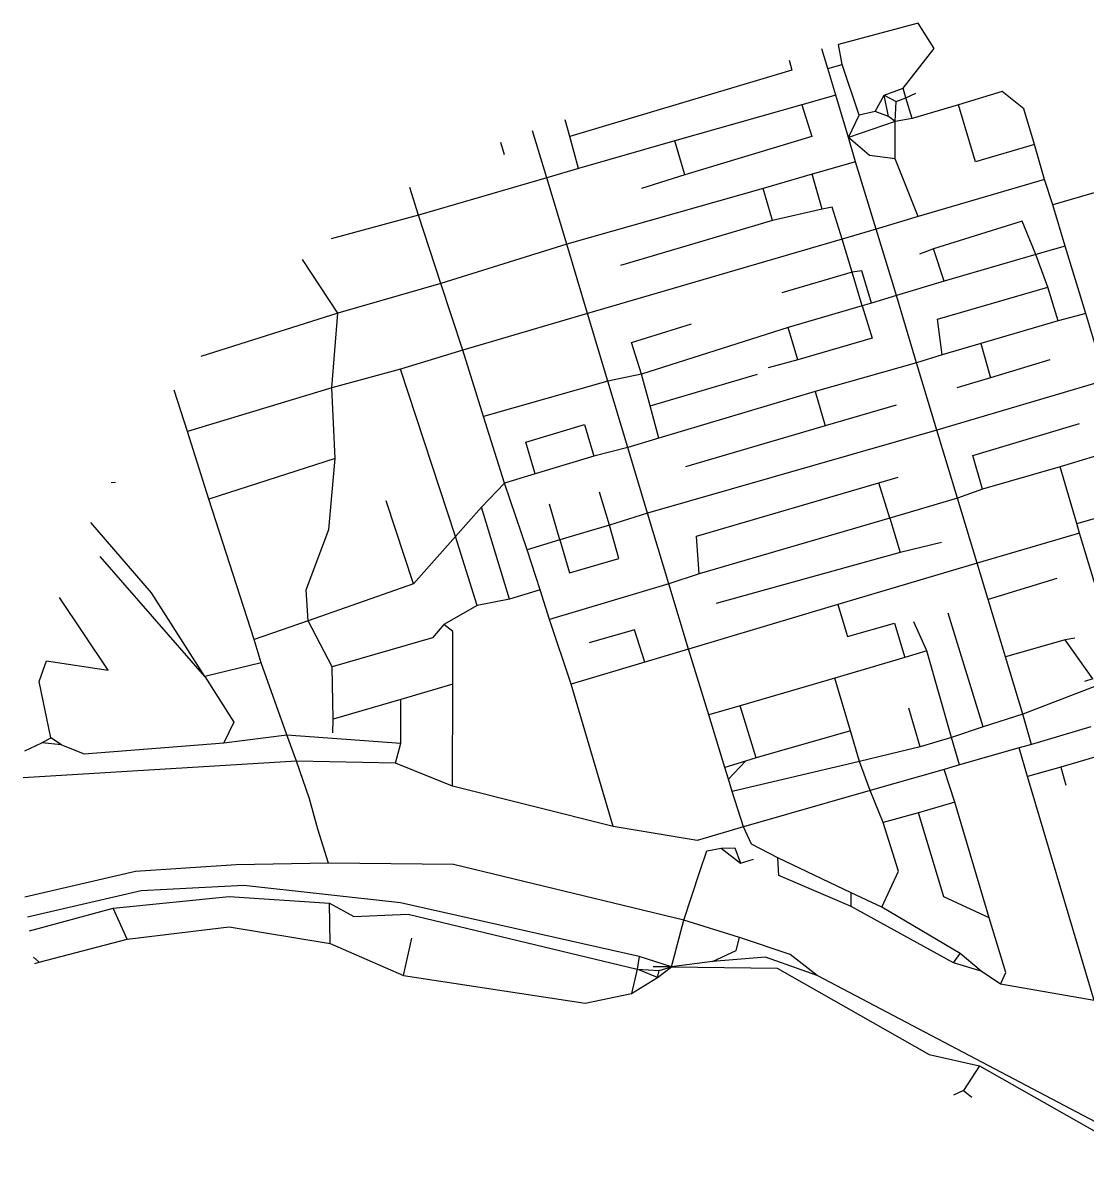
# Model space of a CAD drawing. Header units: metres. Extents: x 624299 to 627749, y 4832114 to 4834402.
# Drawn here: x 624299 to 625833, y 4832420 to 4834081 of the extents above; entities that cross this region are included whole.
import ezdxf

# ---------------------------------------------------------------- set-up
doc = ezdxf.new("R2010")
doc.units = ezdxf.units.M

msp = doc.modelspace()

# ---------------------------------------------------------------- linework, layer by layer
at = {"layer": 'ROADS'}
for points in [[(625566.6, 4833987), (625611.3, 4834044.2), (625588.2, 4834080.9), (625473.7, 4834050.1)], [(625473.7, 4834050.1), (625473.1, 4834050.5)], [(625478.8, 4834021.3), (625473.7, 4834050.1)], [(625458.1, 4834015.6), (625449.8, 4834043.6)], [(625402.5, 4834027.3), (625406.5, 4834012.9), (625086.7, 4833917.5)], [(625458.1, 4834015.6), (625478.8, 4834021.3)], [(625469.7, 4833977.2), (625458.1, 4834015.6)], [(625503.6, 4833948.4), (625478.8, 4834021.3)], [(625539.5, 4833977), (625566.6, 4833987)], [(625570.6, 4833973.2), (625566.6, 4833987)], [(625570.6, 4833973.2), (625584.9, 4833979.7)], [(625756.1, 4833905.8), (625740.4, 4833957.5), (625709.2, 4833982.2), (625646.6, 4833963.1)], [(625420.8, 4833962.9), (625238.1, 4833911.4)], [(625420.8, 4833962.9), (625435.3, 4833917.4), (625252.4, 4833862.1)], [(625469.7, 4833977.2), (625420.8, 4833962.9)], [(625488.2, 4833916.2), (625469.7, 4833977.2)], [(625526.4, 4833953.7), (625539.5, 4833977)], [(625545.6, 4833946.3), (625539.5, 4833977)], [(625539.5, 4833977), (625556.5, 4833967.9)], [(625555.4, 4833939.2), (625556.5, 4833967.9)], [(625556.5, 4833967.9), (625570.6, 4833973.2)], [(625579.9, 4833943.3), (625570.6, 4833973.2)], [(625646.6, 4833963.1), (625579.9, 4833943.3)], [(625756.1, 4833905.8), (625671.1, 4833880.9), (625646.6, 4833963.1)], [(625488.2, 4833916.2), (625503.6, 4833948.4)], [(625526.4, 4833953.7), (625503.6, 4833948.4)], [(625545.6, 4833946.3), (625526.4, 4833953.7)], [(625555.4, 4833939.2), (625545.6, 4833946.3)], [(625086.7, 4833917.5), (625079.8, 4833941.5)], [(625555.4, 4833939.2), (625488.2, 4833916.2)], [(625555.1, 4833885.3), (625555.4, 4833939.2)], [(625579.9, 4833943.3), (625555.4, 4833939.2)], [(625053.5, 4833858), (625032.9, 4833925.6)], [(625099.4, 4833871.3), (625086.7, 4833917.5)], [(625498, 4833881.2), (625488.2, 4833916.2)], [(625555.1, 4833885.3), (625518.4, 4833889.9), (625488.2, 4833916.2)], [(624987.1, 4833909.4), (624992.2, 4833891.8)], [(625238.1, 4833911.4), (625099.4, 4833871.3)], [(625252.4, 4833862.1), (625238.1, 4833911.4)], [(625770.5, 4833855.4), (625756.1, 4833905.8)], [(625498, 4833881.2), (625435.9, 4833863.2)], [(625528.1, 4833783.9), (625498, 4833881.2)], [(625588.3, 4833802.1), (625555.1, 4833885.3)], [(625099.4, 4833871.3), (625053.5, 4833858)], [(625435.9, 4833863.2), (625365.3, 4833842.7)], [(625450.4, 4833812.8), (625435.9, 4833863.2)], [(625053.5, 4833858), (624868.8, 4833804.2)], [(625082.2, 4833762.2), (625053.5, 4833858)], [(625252.4, 4833862.1), (625190.2, 4833842.7)], [(625770.5, 4833855.4), (625588.3, 4833802.1)], [(625782.6, 4833818.9), (625770.5, 4833855.4)], [(625879.9, 4833847.4), (625782.6, 4833818.9)], [(624868.8, 4833804.2), (624856.3, 4833844.2)], [(625365.3, 4833842.7), (625082.2, 4833762.2)], [(625378.4, 4833796.4), (625365.3, 4833842.7)], [(625450.4, 4833812.8), (625378.4, 4833796.4)], [(625479.1, 4833769.7), (625464.8, 4833815.7), (625450.4, 4833812.8)], [(625800.3, 4833759.6), (625782.6, 4833818.9)], [(624868.8, 4833804.2), (624742.9, 4833770.3)], [(624901.2, 4833705.8), (624868.8, 4833804.2)], [(625378.4, 4833796.4), (625159.6, 4833731.6)], [(625588.3, 4833802.1), (625528.1, 4833783.9)], [(625528.1, 4833783.9), (625479.1, 4833769.7)], [(625557.4, 4833688.2), (625528.1, 4833783.9)], [(625758, 4833747.4), (625738.1, 4833795.4), (625610.7, 4833755.8)], [(625479.1, 4833769.7), (625112.4, 4833662.7)], [(625493.5, 4833722), (625479.1, 4833769.7)], [(625082.2, 4833762.2), (624901.2, 4833705.8)], [(625112.4, 4833662.7), (625082.2, 4833762.2)], [(625610.7, 4833755.8), (625590.3, 4833748.1)], [(625625.7, 4833709), (625610.7, 4833755.8)], [(625758, 4833747.4), (625625.7, 4833709)], [(625800.3, 4833759.6), (625758, 4833747.4)], [(625775.1, 4833700.3), (625758, 4833747.4)], [(625829.7, 4833662.4), (625800.3, 4833759.6)], [(624752.6, 4833662.8), (624701.6, 4833740.3)], [(625493.5, 4833722), (625392.2, 4833692.4)], [(625521.3, 4833677.5), (625507.3, 4833723.8), (625493.5, 4833722)], [(625507.9, 4833673.5), (625493.5, 4833722)], [(624901.2, 4833705.8), (624752.6, 4833662.8)], [(624932.5, 4833609.5), (624901.2, 4833705.8)], [(625625.7, 4833709), (625557.4, 4833688.2)], [(625622.9, 4833602.9), (625616.2, 4833654.2), (625775.1, 4833700.3)], [(625790, 4833651.9), (625775.1, 4833700.3)], [(625557.4, 4833688.2), (625521.3, 4833677.5)], [(625586.2, 4833591.4), (625557.4, 4833688.2)], [(625507.9, 4833673.5), (625401.4, 4833642.1)], [(625507.9, 4833673.5), (625522.3, 4833626.8), (625415.1, 4833595.7)], [(625521.3, 4833677.5), (625507.9, 4833673.5)], [(624752.6, 4833662.8), (624555.2, 4833600.7)], [(624744.1, 4833555.5), (624752.6, 4833662.8)], [(625112.4, 4833662.7), (624932.5, 4833609.5)], [(625141.5, 4833565), (625112.4, 4833662.7)], [(625189.9, 4833575.2), (625175.6, 4833620.5), (625261.9, 4833647.7)], [(625790, 4833651.9), (625678.6, 4833619.2)], [(625829.7, 4833662.4), (625790, 4833651.9)], [(625858.6, 4833566.3), (625829.7, 4833662.4)], [(625401.4, 4833642.1), (625189.9, 4833575.2)], [(625415.1, 4833595.7), (625401.4, 4833642.1)], [(625678.6, 4833619.2), (625622.9, 4833602.9)], [(625678.6, 4833619.2), (625692.6, 4833570)], [(624932.5, 4833609.5), (624843.1, 4833582.5)], [(624962.2, 4833514.3), (624932.5, 4833609.5)], [(625622.9, 4833602.9), (625586.2, 4833591.4)], [(624843.1, 4833582.5), (624744.1, 4833555.5)], [(624922, 4833341), (624843.1, 4833582.5)], [(625415.1, 4833595.7), (625372.6, 4833584)], [(625586.2, 4833591.4), (625440.1, 4833549.9)], [(625615.2, 4833494.4), (625586.2, 4833591.4)], [(625777.9, 4833595.8), (625692.6, 4833570)], [(625141.5, 4833565), (624962.2, 4833514.3)], [(625189.9, 4833575.2), (625141.5, 4833565)], [(625170.4, 4833469.4), (625141.5, 4833565)], [(625202.4, 4833529.5), (625189.9, 4833575.2)], [(625202.4, 4833529.5), (625357, 4833575.3)], [(625858.6, 4833566.3), (625615.2, 4833494.4)], [(625692.6, 4833570), (625644.3, 4833555.6)], [(624536.3, 4833492.6), (624517.1, 4833552.1)], [(624744.1, 4833555.5), (624536.3, 4833492.6)], [(624748.8, 4833453.6), (624744.1, 4833555.5)], [(625440.1, 4833549.9), (625215, 4833482.8)], [(625440.1, 4833549.9), (625454.6, 4833500.9)], [(625556.9, 4833530.6), (625454.6, 4833500.9)], [(624992.7, 4833418.3), (624962.2, 4833514.3)], [(625215, 4833482.8), (625202.4, 4833529.5)], [(625037, 4833431.7), (625023.4, 4833476.9), (625107.8, 4833502.5), (625121.5, 4833457)], [(625454.6, 4833500.9), (625253.5, 4833441.8)], [(625681.1, 4833409.3), (625667, 4833458.1), (625820.9, 4833504)], [(624567, 4833395.1), (624536.3, 4833492.6)], [(625215, 4833482.8), (625170.4, 4833469.4)], [(625615.2, 4833494.4), (625198.8, 4833374.7)], [(625645.1, 4833396.7), (625615.2, 4833494.4)], [(625170.4, 4833469.4), (625121.5, 4833457)], [(625198.8, 4833374.7), (625170.4, 4833469.4)], [(625887.8, 4833470.3), (625792.7, 4833441.7)], [(624748.8, 4833453.6), (624567, 4833395.1)], [(624710, 4833219.6), (624706.8, 4833264.5), (624739.6, 4833351.2), (624748.8, 4833453.6)], [(625121.5, 4833457), (625037, 4833431.7)], [(625037, 4833431.7), (624992.7, 4833418.3)], [(625792.7, 4833441.7), (625681.1, 4833409.3)], [(625817, 4833360.2), (625792.7, 4833441.7)], [(624426.4, 4833418.8), (624432.5, 4833419.3)], [(624992.7, 4833418.3), (624959.5, 4833383.3)], [(625025.5, 4833322.2), (624992.7, 4833418.3)], [(625273.2, 4833287.6), (625269.4, 4833341.7), (625532, 4833418.7)], [(625532, 4833418.7), (625559.4, 4833426.7)], [(625547.4, 4833367.7), (625532, 4833418.7)], [(625143.7, 4833357.4), (625129.7, 4833405)], [(625681.1, 4833409.3), (625645.1, 4833396.7)], [(624632.3, 4833192.8), (624567, 4833395.1)], [(624861.5, 4833273.2), (624822.3, 4833392.7)], [(624959.5, 4833383.3), (624922, 4833341)], [(624999.8, 4833251.1), (624959.5, 4833383.3)], [(625072.3, 4833336.4), (625057.4, 4833387.7)], [(625645.1, 4833396.7), (625547.4, 4833367.7)], [(625673.5, 4833302.8), (625645.1, 4833396.7)], [(625198.8, 4833374.7), (625143.7, 4833357.4)], [(625229.3, 4833272.9), (625198.8, 4833374.7)], [(625547.4, 4833367.7), (625273.2, 4833287.6)], [(625547.4, 4833367.7), (625562.3, 4833318)], [(625817, 4833360.2), (625859.3, 4833371.9), (625868.3, 4833343.3)], [(624561.3, 4833139.6), (624484.3, 4833260.2), (624397.1, 4833361.2)], [(625072.3, 4833336.4), (625086.3, 4833289.1), (625157.4, 4833309.5), (625143.7, 4833357.4)], [(625143.7, 4833357.4), (625072.3, 4833336.4)], [(625820.7, 4833346.1), (625817, 4833360.2)], [(624922, 4833341), (624861.5, 4833273.2)], [(624953.2, 4833241.9), (624922, 4833341)], [(625072.3, 4833336.4), (625025.5, 4833322.2)], [(625621.9, 4833332.6), (625562.3, 4833318)], [(625820.7, 4833346.1), (625673.5, 4833302.8)], [(625875.8, 4833164.1), (625820.7, 4833346.1)], [(625044.1, 4833264.5), (625025.5, 4833322.2)], [(625562.3, 4833318), (625297.6, 4833244.5)], [(624561.3, 4833139.6), (624410.4, 4833312.2)], [(625673.5, 4833302.8), (625472.8, 4833243.5)], [(625689.2, 4833250.3), (625673.5, 4833302.8)], [(625273.2, 4833287.6), (625229.3, 4833272.9)], [(624861.5, 4833273.2), (624710, 4833219.6)], [(625229.3, 4833272.9), (625057.6, 4833221.6)], [(625257.8, 4833178.7), (625229.3, 4833272.9)], [(625788.2, 4833280.9), (625689.2, 4833250.3)], [(624339.5, 4833051.3), (624322.5, 4833132.3), (624333, 4833162.1), (624421.8, 4833148.7), (624352, 4833253.2)], [(624999.8, 4833251.1), (624953.2, 4833241.9)], [(625044.1, 4833264.5), (624999.8, 4833251.1)], [(625057.6, 4833221.6), (625044.1, 4833264.5)], [(625714.2, 4833168.1), (625689.2, 4833250.3)], [(624953.2, 4833241.9), (624905.2, 4833214.6)], [(625472.8, 4833243.5), (625257.8, 4833178.7)], [(625472.8, 4833243.5), (625486.7, 4833197.2), (625554.4, 4833216.2), (625569.4, 4833166.9)], [(624710, 4833219.6), (624632.3, 4833192.8)], [(624744.4, 4833153.4), (624710, 4833219.6)], [(625088.5, 4833128.5), (625057.6, 4833221.6)], [(625601, 4833176.3), (625582.2, 4833218.2)], [(625681.8, 4833066.9), (625631.8, 4833230.7)], [(624905.2, 4833214.6), (624888.8, 4833195.3), (624744.4, 4833153.4)], [(624918.4, 4833128.6), (624918.3, 4833204.4), (624905.2, 4833214.6)], [(625194.7, 4833160.1), (625179.7, 4833206.7), (625114.4, 4833188)], [(624642.1, 4833159.4), (624632.3, 4833192.8)], [(625799.9, 4833192.5), (625714.2, 4833168.1)], [(625813.9, 4833194.6), (625799.9, 4833192.5)], [(625840, 4833136), (625799.9, 4833192.5)], [(625257.8, 4833178.7), (625194.7, 4833160.1)], [(625287, 4833084.1), (625257.8, 4833178.7)], [(625569.4, 4833166.9), (625468.3, 4833137.2)], [(625601, 4833176.3), (625569.4, 4833166.9)], [(625636.4, 4833051.7), (625601, 4833176.3)], [(625739.2, 4833085.5), (625714.2, 4833168.1)], [(624642.1, 4833159.4), (624561.3, 4833139.6)], [(624679, 4833055.3), (624642.1, 4833159.4)], [(624745.9, 4833078), (624744.4, 4833153.4)], [(625194.7, 4833160.1), (625088.5, 4833128.5)], [(624561.3, 4833139.6), (624602.8, 4833073.6), (624588.4, 4833044)], [(625468.3, 4833137.2), (625332.3, 4833097.3)], [(625490.9, 4833061.3), (625468.3, 4833137.2)], [(625882.9, 4833140.3), (625739.2, 4833085.5)], [(625840, 4833136), (625828.2, 4833132.4)], [(624918.4, 4833128.6), (624843.6, 4833106.3)], [(624918, 4832981.4), (624918.4, 4833128.6)], [(625149.3, 4832923.6), (625088.5, 4833128.5)], [(624843.6, 4833106.3), (624745.9, 4833078)], [(624843.2, 4833043.6), (624843.6, 4833106.3)], [(625332.3, 4833097.3), (625287, 4833084.1)], [(625309.8, 4833008.5), (625287, 4833084.1)], [(625355.2, 4833022.2), (625332.3, 4833097.3)], [(625591.3, 4833038.2), (625574.8, 4833093.8)], [(625739.2, 4833085.5), (625681.8, 4833066.9)], [(625751.6, 4833041.7), (625739.2, 4833085.5)], [(624745.6, 4833058.3), (624745.9, 4833078)], [(625681.8, 4833066.9), (625636.4, 4833051.7)], [(625837.3, 4833066.8), (625751.6, 4833041.7)], [(624326.5, 4833043.9), (624339.5, 4833051.3)], [(624354.6, 4833040.9), (624339.5, 4833051.3)], [(624588.4, 4833044), (624679, 4833055.3)], [(624693.1, 4833017.8), (624679, 4833055.3)], [(624679, 4833055.3), (624843.2, 4833043.6)], [(625490.9, 4833061.3), (625355.2, 4833022.2)], [(625504, 4833017.3), (625490.9, 4833061.3)], [(625636.4, 4833051.7), (625591.3, 4833038.2)], [(625648, 4833012.1), (625636.4, 4833051.7)], [(624301.8, 4833032.6), (624326.5, 4833043.9)], [(624354.6, 4833040.9), (624326.5, 4833043.9)], [(624354.6, 4833040.9), (624387.2, 4833028.1), (624588.4, 4833044)], [(624835.5, 4833014.5), (624843.2, 4833043.6)], [(625591.3, 4833038.2), (625504, 4833017.3)], [(625733.8, 4833036.6), (625648, 4833012.1)], [(625751.6, 4833041.7), (625733.8, 4833036.6)], [(625745.8, 4832995.3), (625733.8, 4833036.6)], [(624693.1, 4833017.8), (624299.3, 4832993.4)], [(624711.9, 4832963.1), (624693.1, 4833017.8)], [(624835.5, 4833014.5), (624693.1, 4833017.8)], [(625339.7, 4833017.5), (625309.8, 4833008.5)], [(625315.1, 4832991.7), (625339.7, 4833017.5)], [(625504, 4833017.3), (625320.7, 4832973.7)], [(625355.2, 4833022.2), (625339.7, 4833017.5)], [(625519.3, 4832975.3), (625504, 4833017.3)], [(625850.8, 4833025.9), (625793.7, 4833008.9)], [(624918, 4832981.4), (624835.5, 4833014.5)], [(625315.1, 4832991.7), (625309.8, 4833008.5)], [(625626, 4833005.7), (625519.3, 4832975.3)], [(625648, 4833012.1), (625626, 4833005.7)], [(625641, 4832958.4), (625626, 4833005.7)], [(625793.7, 4833008.9), (625745.8, 4832995.3)], [(625793.7, 4833008.9), (625801, 4832983)], [(625320.7, 4832973.7), (625315.1, 4832991.7)], [(625841.7, 4832673), (625745.8, 4832995.3)], [(625149.3, 4832923.6), (624918, 4832981.4)], [(625336.7, 4832923.1), (625320.7, 4832973.7)], [(625519.3, 4832975.3), (625336.7, 4832923.1)], [(625537.9, 4832929), (625519.3, 4832975.3)], [(624723.6, 4832919.5), (624711.9, 4832963.1)], [(625641, 4832958.4), (625589, 4832943.1)], [(625690.7, 4832792), (625641, 4832958.4)], [(625589, 4832943.1), (625537.9, 4832929)], [(625690.7, 4832792), (625625.6, 4832822), (625589, 4832943.1)], [(624739, 4832870.5), (624723.6, 4832919.5)], [(625336.7, 4832923.1), (625270.1, 4832903.3), (625149.3, 4832923.6)], [(625386.4, 4832878.4), (625348.4, 4832898.1), (625336.7, 4832923.1)], [(625536, 4832807), (625560.3, 4832859.1), (625537.9, 4832929)], [(625273.8, 4832858.5), (625283.9, 4832888.2), (625304.8, 4832892.3)], [(625304.8, 4832892.3), (625324.4, 4832892.7), (625332.5, 4832870.6)], [(625304.8, 4832892.3), (625332.5, 4832870.6)], [(624606, 4832868), (624461.4, 4832858.7), (624301.9, 4832821.5)], [(624739, 4832870.5), (624606, 4832868)], [(624919.3, 4832868.5), (624739, 4832870.5)], [(625250.8, 4832788.7), (624919.3, 4832868.5)], [(625332.5, 4832870.6), (625351.4, 4832876.4)], [(625491.8, 4832808.4), (625387.8, 4832852.9), (625386.4, 4832878.4)], [(625491.7, 4832827.8), (625386.4, 4832878.4)], [(625250.8, 4832788.7), (625273.8, 4832858.5)], [(624617.2, 4832838.5), (624469.5, 4832831), (624305.8, 4832792.8)], [(624842.9, 4832813.3), (624617.2, 4832838.5)], [(624429.1, 4832805.8), (624596, 4832822.4), (624740.7, 4832812.9)], [(625536, 4832807), (625491.7, 4832827.8)], [(625491.8, 4832808.4), (625491.7, 4832827.8)], [(624308.5, 4832773.3), (624429.1, 4832805.8)], [(624449.4, 4832761.2), (624429.1, 4832805.8)], [(624740.7, 4832812.9), (624775.9, 4832793.8), (624853.8, 4832797.1), (625183.8, 4832718)], [(624741.8, 4832754.8), (624740.7, 4832812.9)], [(625186.7, 4832736.2), (624842.9, 4832813.3)], [(625639.4, 4832727.1), (625491.8, 4832808.4)], [(625648.8, 4832740.5), (625536, 4832807)], [(625233, 4832721.2), (625250.8, 4832788.7)], [(625330.9, 4832763.4), (625250.8, 4832788.7)], [(625706.9, 4832696.3), (625714.6, 4832713), (625690.7, 4832792)], [(624449.4, 4832761.2), (624596.3, 4832778.8), (624741.8, 4832754.8)], [(624322.3, 4832728.1), (624449.4, 4832761.2)], [(624741.8, 4832754.8), (624847.4, 4832708.6)], [(624847.4, 4832708.6), (624859, 4832762.4)], [(625292.1, 4832729), (625326.4, 4832745), (625330.9, 4832763.4)], [(625442.8, 4832709), (625404.2, 4832738.9), (625330.9, 4832763.4)], [(624322.3, 4832728.1), (624314.2, 4832735.4)], [(625186.7, 4832736.2), (625183.8, 4832718)], [(625233, 4832721.2), (625186.7, 4832736.2)], [(625442.8, 4832709), (625368.5, 4832735.1), (625292.1, 4832729)], [(625639.4, 4832727.1), (625648.8, 4832740.5)], [(625679.1, 4832714.9), (625648.8, 4832740.5)], [(624316.4, 4832726.2), (624322.3, 4832728.1)], [(625183.8, 4832718), (625175.8, 4832682.9)], [(625212.8, 4832705.7), (625183.8, 4832718)], [(625183.8, 4832718), (625215.4, 4832715.9)], [(625233, 4832721.2), (625206.8, 4832721.4)], [(625212.8, 4832705.7), (625233, 4832721.2)], [(625215.4, 4832715.9), (625233, 4832721.2)], [(625292.1, 4832729), (625233, 4832721.2)], [(625233, 4832721.2), (625385.4, 4832719.5), (625604.3, 4832595.2), (625676.7, 4832578.8)], [(625679.1, 4832714.9), (625639.4, 4832727.1)], [(624847.4, 4832708.6), (625108.8, 4832669), (625175.8, 4832682.9)], [(625175.8, 4832682.9), (625212.8, 4832705.7)], [(625212.8, 4832705.7), (625215.4, 4832715.9)], [(625963.7, 4832434.6), (625442.8, 4832709)], [(625706.9, 4832696.3), (625679.1, 4832714.9)], [(625841.7, 4832673), (625706.9, 4832696.3)], [(625676.7, 4832578.8), (625653.6, 4832543.3)], [(625676.7, 4832578.8), (625956, 4832420)], [(625653.6, 4832543.3), (625639.1, 4832536.5)], [(625653.6, 4832543.3), (625665.7, 4832533.7)]]:
    msp.add_lwpolyline(points, dxfattribs=at)

doc.saveas('drawing.dxf')
